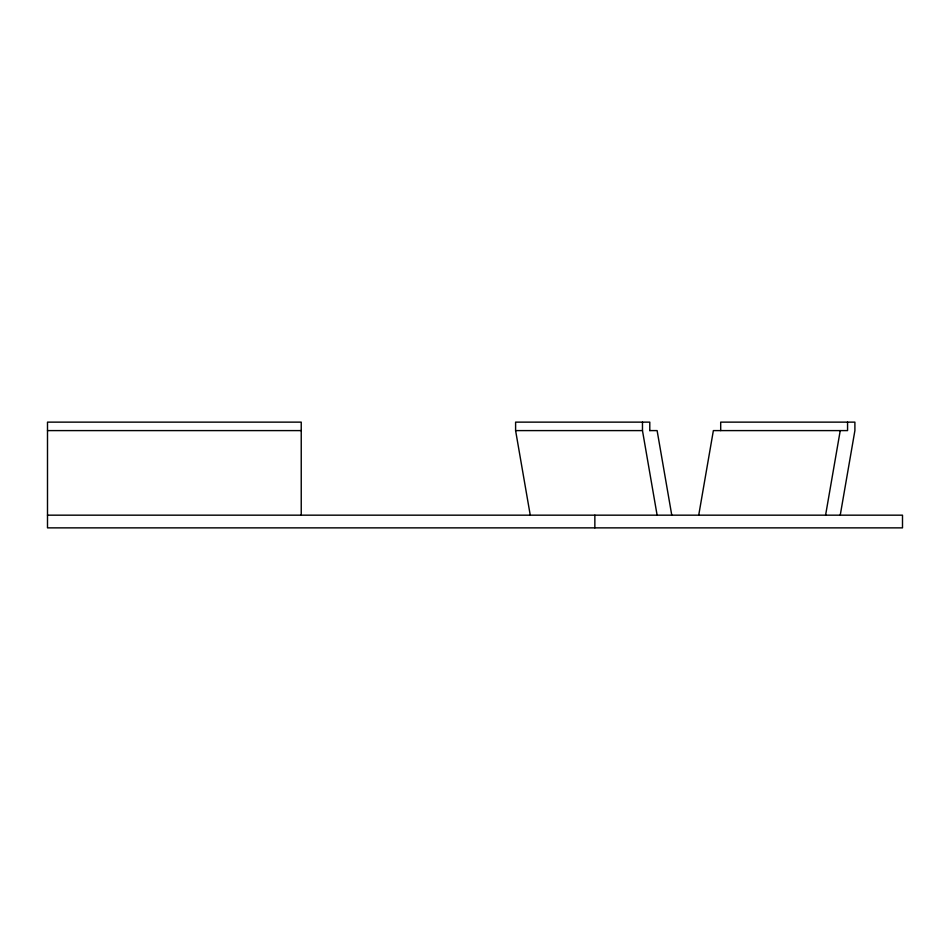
<?xml version="1.0" encoding="UTF-8"?>
<svg xmlns="http://www.w3.org/2000/svg" width="950" height="950" viewBox="0 0 950 950"><rect width="100%" height="100%" fill="white"/><g stroke="black" fill="none" stroke-linecap="round" stroke-linejoin="round"><path stroke-width="1.43" d="M698.725 515.173L713.367 430.599L847.566 430.599L847.566 422.133M825.586 515.173L840.239 430.599M840.239 515.173L854.893 430.599L854.893 422.133L720.694 422.133L720.694 430.599M47.5 430.599L301.233 430.599M649.788 430.599L649.788 422.133L515.601 422.133L515.601 430.599L642.473 430.599L657.115 515.173M649.741 430.599L657.115 430.599L671.769 515.173M47.5 515.173L902.5 515.173L902.5 527.867L47.5 527.867L47.5 422.133L301.233 422.133L301.233 515.173M515.601 430.599L530.254 515.173M642.473 422.133L642.473 430.599M594.854 515.173L594.854 527.867"/></g></svg>
